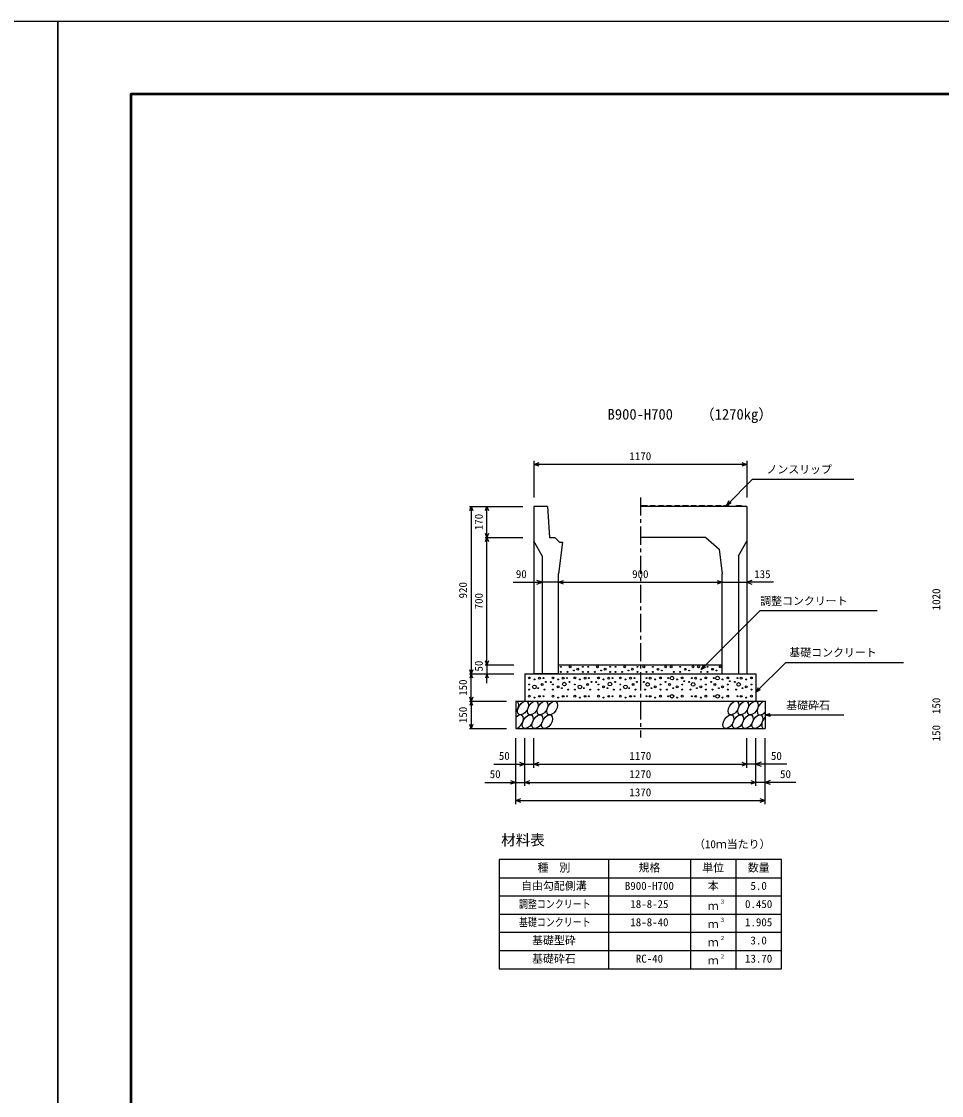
# Model space of a CAD drawing. Units: millimetres, scale not verified. Extents: x -16800 to 16800, y -5940 to 5940.
# Drawn here: x -200 to 4855, y 38 to 5940 of the extents above; entities that cross this region are included whole.
import ezdxf
from ezdxf.enums import TextEntityAlignment as Align

# ---------------------------------------------------------------- set-up
doc = ezdxf.new("R2010")
doc.units = ezdxf.units.MM
doc.header["$LTSCALE"] = 20
doc.linetypes.add('CHAIN1', pattern=[8, 5, -1, 1, -1])
for name, color, linetype, lineweight in [('0-0_DIM', 7, 'Continuous', 25), ('0-1_Defpoints', 5, 'Continuous', 25), ('0-2_HATCH', 6, 'Continuous', 25), ('0-3_HYO', 3, 'Continuous', 25), ('0-4_HYO2', 4, 'Continuous', 25), ('0-5_OUTLINE', 3, 'Continuous', 25), ('0-6_TXT', 7, 'Continuous', 25), ('0-7_WAKU', 3, 'Continuous', 25)]:
    doc.layers.add(name, color=color, linetype=linetype, lineweight=lineweight)
doc.styles.add('ＭＳ ゴシック', font='')
doc.styles.get('ＭＳ ゴシック').set_extended_font_data('MS Gothic')

msp = doc.modelspace()

# ---------------------------------------------------------------- linework, layer by layer
at = {"layer": '0-0_DIM'}
for p, q in [((2615, 3526.41), (2615, 3324.66)), ((3785, 3506.41), (2615, 3506.41)), ((3785, 3526.41), (3785, 3324.66)), ((3673, 3281.16), (3815.21, 3423.38)), ((4372.1, 3423.38), (3815.21, 3423.38)), ((3673, 3281.16), (3688, 3307.14)), ((2260.8, 3274.66), (2554.13, 3274.66)), ((2270.8, 3274.66), (2270.8, 2354.66)), ((2357.46, 3104.66), (2357.46, 3274.66)), ((3673, 3281.16), (3698.98, 3296.16)), ((2347.46, 3104.66), (2554.13, 3104.66)), ((2357.46, 2404.66), (2357.46, 3104.66)), ((2500.45, 2858.26), (2660, 2858.26)), ((2750, 2858.26), (2660, 2858.26)), ((2750, 2858.26), (3650, 2858.26)), ((3650, 2858.26), (3785, 2858.26)), ((3931.96, 2858.26), (3785, 2858.26)), ((2347.46, 2404.66), (2504.13, 2404.66)), ((2357.46, 2404.66), (2357.46, 2354.66)), ((3533.82, 2379.66), (3548.82, 2405.64)), ((3533.82, 2379.66), (3559.8, 2394.66)), ((3998.65, 2418.32), (3835, 2254.66)), ((3998.65, 2418.32), (4645.53, 2418.32)), ((2260.8, 2354.66), (2504.13, 2354.66)), ((2270.8, 2204.66), (2270.8, 2354.66)), ((2357.46, 2304.66), (2357.46, 2354.66)), ((3835, 2254.66), (3850, 2280.64)), ((3835, 2254.66), (3860.98, 2269.66)), ((2260.8, 2204.66), (2465, 2204.66)), ((2270.8, 2204.66), (2270.8, 2054.66)), ((3885, 2129.66), (3913.98, 2137.43)), ((3885, 2129.66), (4318.31, 2129.66)), ((3885, 2129.66), (3913.98, 2121.9)), ((2260.8, 2054.66), (2465, 2054.66)), ((2515, 1639.15), (2515, 2001.49)), ((2565, 1739.15), (2565, 2001.49)), ((2615, 1839.15), (2615, 2001.49)), ((3785, 1839.15), (3785, 2001.49)), ((3835, 1739.15), (3835, 2001.49)), ((3885, 1639.15), (3885, 2001.49)), ((2395, 1859.15), (2615, 1859.15)), ((2615, 1859.15), (3785, 1859.15)), ((4005, 1859.15), (3785, 1859.15)), ((2345, 1759.15), (2565, 1759.15)), ((2565, 1759.15), (3835, 1759.15)), ((4055, 1759.15), (3835, 1759.15)), ((2515, 1659.15), (3885, 1659.15))]:
    msp.add_line(p, q, dxfattribs=at)
at = {"layer": '0-0_DIM', "linetype": 'CHAIN1'}
msp.add_line((3200, 3324.66), (3200, 2004.66), dxfattribs=at)
at = {"layer": '0-0_DIM'}
for points in [[(2643.23, 3496.14), (2615.04, 3506.41), (2643.23, 3516.67)], [(3756.85, 3516.67), (3785.04, 3506.41), (3756.85, 3496.14)], [(2262.59, 3252.11), (2270.8, 3274.66), (2279.01, 3252.11)], [(2349.26, 3252.11), (2357.46, 3274.66), (2365.67, 3252.11)], [(2365.67, 3127.22), (2357.46, 3104.66), (2349.26, 3127.22)], [(2349.26, 3082.11), (2357.46, 3104.66), (2365.67, 3082.11)], [(2631.81, 2848), (2660, 2858.26), (2631.81, 2868.52)], [(2778.19, 2848), (2750, 2858.26), (2778.19, 2868.52)], [(3621.81, 2868.52), (3650, 2858.26), (3621.81, 2848)], [(3813.19, 2868.52), (3785, 2858.26), (3813.19, 2848)], [(3533.82, 2379.66), (3858.28, 2704.13), (4501.84, 2704.13)], [(2365.67, 2427.22), (2357.46, 2404.66), (2349.26, 2427.22)], [(2279.01, 2377.22), (2270.8, 2354.66), (2262.59, 2377.22)], [(2279.01, 2332.11), (2270.8, 2354.66), (2262.59, 2332.11)], [(2365.67, 2332.11), (2357.46, 2354.66), (2349.26, 2332.11)], [(2279.01, 2227.22), (2270.8, 2204.66), (2262.59, 2227.22)], [(2279.01, 2182.11), (2270.8, 2204.66), (2262.59, 2182.11)], [(2279.01, 2077.22), (2270.8, 2054.66), (2262.59, 2077.22)], [(2536.81, 1869.41), (2565, 1859.15), (2536.81, 1848.89)], [(2643.19, 1848.89), (2615, 1859.15), (2643.19, 1869.41)], [(3756.81, 1869.41), (3785, 1859.15), (3756.81, 1848.89)], [(3863.19, 1869.41), (3835, 1859.15), (3863.19, 1848.89)], [(2486.81, 1769.41), (2515, 1759.15), (2486.81, 1748.89)], [(2593.19, 1748.89), (2565, 1759.15), (2593.19, 1769.41)], [(3806.81, 1769.41), (3835, 1759.15), (3806.81, 1748.89)], [(3913.19, 1769.41), (3885, 1759.15), (3913.19, 1748.89)], [(2543.19, 1648.89), (2515, 1659.15), (2543.19, 1669.41)], [(3856.81, 1669.41), (3885, 1659.15), (3856.81, 1648.89)]]:
    msp.add_lwpolyline(points, dxfattribs=at)
at = {"layer": '0-1_Defpoints'}
for points in [[(-16800, -5940), (0, -5940), (0, 5940), (-16800, 5940)], [(0, -5940), (16800, -5940), (16800, 5940), (0, 5940)]]:
    msp.add_lwpolyline(points, close=True, dxfattribs=at)
at = {"layer": '0-2_HATCH'}
for points in [[(3208, 3274.66), (3209, 3281.16), (3237, 3281.16), (3238, 3274.66)], [(3253, 3274.66), (3254, 3281.16), (3282, 3281.16), (3283, 3274.66)], [(3298, 3274.66), (3299, 3281.16), (3327, 3281.16), (3328, 3274.66)], [(3343, 3274.66), (3344, 3281.16), (3372, 3281.16), (3373, 3274.66)], [(3388, 3274.66), (3389, 3281.16), (3417, 3281.16), (3418, 3274.66)], [(3433, 3274.66), (3434, 3281.16), (3462, 3281.16), (3463, 3274.66)], [(3478, 3274.66), (3479, 3281.16), (3507, 3281.16), (3508, 3274.66)], [(3523, 3274.66), (3524, 3281.16), (3552, 3281.16), (3553, 3274.66)], [(3568, 3274.66), (3569, 3281.16), (3597, 3281.16), (3598, 3274.66)], [(3613, 3274.66), (3614, 3281.16), (3642, 3281.16), (3643, 3274.66)], [(3658, 3274.66), (3659, 3281.16), (3687, 3281.16), (3688, 3274.66)], [(3727.5, 3274.66), (3728.5, 3281.16), (3756.5, 3281.16), (3757.5, 3274.66)]]:
    msp.add_lwpolyline(points, dxfattribs=at)
for centre, radius in [((2763.97, 2393.97), 2.5), ((2763.97, 2365.96), 2.5), ((2799.86, 2365.96), 2.5), ((2813.88, 2393.97), 5), ((2834.9, 2373.84), 2.5), ((2855.93, 2380.84), 5), ((2883.97, 2393.97), 2.5), ((2883.97, 2365.96), 2.5), ((2913.97, 2393.97), 2.5), ((2913.97, 2365.96), 2.5), ((2949.86, 2365.96), 2.5), ((2963.88, 2393.97), 5), ((2984.9, 2373.84), 2.5), ((3005.93, 2380.84), 5), ((3033.97, 2393.97), 2.5), ((3033.97, 2365.96), 2.5), ((3063.97, 2393.97), 2.5), ((3063.97, 2365.96), 2.5), ((3099.86, 2365.96), 2.5), ((3113.88, 2393.97), 5), ((3134.9, 2373.84), 2.5), ((3155.93, 2380.84), 5), ((3183.97, 2393.97), 2.5), ((3183.97, 2365.96), 2.5), ((3219.13, 2393.69), 5), ((3233.15, 2365.68), 2.5), ((3269.04, 2393.69), 2.5), ((3269.04, 2365.68), 2.5), ((3297.08, 2380.56), 5), ((3318.11, 2373.56), 2.5), ((3339.13, 2393.69), 5), ((3369.13, 2393.69), 5), ((3383.15, 2365.68), 2.5), ((3419.04, 2393.69), 2.5), ((3419.04, 2365.68), 2.5), ((3447.08, 2380.56), 5), ((3468.11, 2373.56), 2.5), ((3489.13, 2393.69), 5), ((3519.13, 2393.69), 5), ((3533.15, 2365.68), 2.5), ((3569.04, 2393.69), 2.5), ((3569.04, 2365.68), 2.5), ((3597.08, 2380.56), 5), ((3618.11, 2373.56), 2.5), ((3639.13, 2393.69), 5), ((2589.97, 2332.72), 5), ((2618.01, 2324.84), 2.5), ((2646.04, 2331.84), 5), ((2660.06, 2296.82), 5), ((2667.07, 2331.84), 2.5), ((2681.09, 2310.83), 2.5), ((2707.55, 2309.92), 2.5), ((2719.97, 2332.72), 5), ((2748.01, 2324.84), 2.5), ((2776.04, 2331.84), 5), ((2782.58, 2298.83), 10), ((2797.07, 2331.84), 2.5), ((2811.09, 2310.83), 2.5), ((2839.97, 2332.72), 5), ((2868.01, 2324.84), 2.5), ((2896.04, 2331.84), 5), ((2910.06, 2296.82), 5), ((2917.07, 2331.84), 2.5), ((2931.09, 2310.83), 2.5), ((2957.55, 2309.92), 2.5), ((2969.97, 2332.72), 5), ((2998.01, 2324.84), 2.5), ((3026.04, 2331.84), 5), ((3032.58, 2298.83), 10), ((3047.07, 2331.84), 2.5), ((3061.09, 2310.83), 2.5), ((3089.97, 2332.72), 5), ((3118.01, 2324.84), 2.5), ((3146.04, 2331.84), 5), ((3160.06, 2296.82), 5), ((3167.07, 2331.84), 2.5), ((3181.09, 2310.83), 2.5), ((3218.91, 2310.83), 2.5), ((3239.94, 2296.82), 10), ((3232.93, 2331.84), 2.5), ((3253.96, 2331.84), 5), ((3281.99, 2324.84), 2.5), ((3310.03, 2332.72), 5), ((3338.91, 2310.83), 2.5), ((3352.93, 2331.84), 2.5), ((3359.94, 2296.82), 5), ((3373.96, 2331.84), 10), ((3401.99, 2324.84), 2.5), ((3430.03, 2332.72), 5), ((3441.37, 2315.15), 2.5), ((3468.91, 2310.83), 2.5), ((3489.94, 2296.82), 10), ((3482.93, 2331.84), 2.5), ((3503.96, 2331.84), 5), ((3531.99, 2324.84), 2.5), ((3560.03, 2332.72), 5), ((3588.91, 2310.83), 2.5), ((3602.93, 2331.84), 2.5), ((3609.94, 2296.82), 5), ((3623.96, 2331.84), 10), ((3651.99, 2324.84), 2.5), ((3680.03, 2332.72), 5), ((3691.37, 2315.15), 2.5), ((3718.91, 2310.83), 2.5), ((3739.94, 2296.82), 10), ((3732.93, 2331.84), 2.5), ((3753.96, 2331.84), 5), ((3781.99, 2324.84), 2.5), ((3810.03, 2332.72), 5), ((2589.97, 2296.82), 2.5), ((2589.97, 2268.81), 2.5), ((2618.01, 2283.69), 10), ((2639.03, 2276.69), 2.5), ((2674.08, 2268.81), 2.5), ((2719.97, 2296.82), 2.5), ((2719.97, 2268.81), 2.5), ((2748.01, 2283.69), 5), ((2769.03, 2276.69), 2.5), ((2804.08, 2268.81), 2.5), ((2839.97, 2296.82), 2.5), ((2839.97, 2268.81), 2.5), ((2868.01, 2283.69), 10), ((2889.03, 2276.69), 2.5), ((2924.08, 2268.81), 2.5), ((2969.97, 2296.82), 2.5), ((2969.97, 2268.81), 2.5), ((2998.01, 2283.69), 5), ((3019.03, 2276.69), 2.5), ((3054.08, 2268.81), 2.5), ((3089.97, 2296.82), 2.5), ((3089.97, 2268.81), 2.5), ((3118.01, 2283.69), 10), ((3139.03, 2276.69), 2.5), ((3174.08, 2268.81), 2.5), ((3225.92, 2268.81), 2.5), ((3260.97, 2276.69), 2.5), ((3281.99, 2283.69), 5), ((3310.03, 2296.82), 2.5), ((3310.03, 2268.81), 2.5), ((3345.92, 2268.81), 2.5), ((3380.97, 2276.69), 2.5), ((3401.99, 2283.69), 5), ((3430.03, 2296.82), 2.5), ((3430.03, 2268.81), 2.5), ((3475.92, 2268.81), 2.5), ((3510.97, 2276.69), 2.5), ((3531.99, 2283.69), 5), ((3560.03, 2296.82), 2.5), ((3560.03, 2268.81), 2.5), ((3595.92, 2268.81), 2.5), ((3630.97, 2276.69), 2.5), ((3651.99, 2283.69), 5), ((3680.03, 2296.82), 2.5), ((3680.03, 2268.81), 2.5), ((3725.92, 2268.81), 2.5), ((3760.97, 2276.69), 2.5), ((3781.99, 2283.69), 5), ((3810.03, 2296.82), 2.5), ((3810.03, 2268.81), 2.5), ((2589.97, 2232.72), 5), ((2618.01, 2224.84), 2.5), ((2646.04, 2231.84), 5), ((2667.07, 2231.84), 2.5), ((2719.97, 2232.72), 5), ((2748.01, 2224.84), 2.5), ((2776.04, 2231.84), 5), ((2797.07, 2231.84), 2.5), ((2839.97, 2232.72), 5), ((2868.01, 2224.84), 2.5), ((2896.04, 2231.84), 5), ((2917.07, 2231.84), 2.5), ((2969.97, 2232.72), 5), ((2998.01, 2224.84), 2.5), ((3026.04, 2231.84), 5), ((3047.07, 2231.84), 2.5), ((3089.97, 2232.72), 5), ((3118.01, 2224.84), 2.5), ((3146.04, 2231.84), 5), ((3167.07, 2231.84), 2.5), ((3232.93, 2231.84), 2.5), ((3253.96, 2231.84), 5), ((3281.99, 2224.84), 2.5), ((3310.03, 2232.72), 5), ((3352.93, 2231.84), 2.5), ((3373.96, 2231.84), 10), ((3401.99, 2224.84), 2.5), ((3430.03, 2232.72), 5), ((3482.93, 2231.84), 2.5), ((3503.96, 2231.84), 5), ((3531.99, 2224.84), 2.5), ((3560.03, 2232.72), 5), ((3602.93, 2231.84), 2.5), ((3623.96, 2231.84), 10), ((3651.99, 2224.84), 2.5), ((3680.03, 2232.72), 5), ((3732.93, 2231.84), 2.5), ((3753.96, 2231.84), 5), ((3781.99, 2224.84), 2.5), ((3810.03, 2232.72), 5)]:
    msp.add_circle(centre, radius, dxfattribs=at)
for centre, start_param, end_param in [((2502.63, 2167.14), 4.385593, 6.6745444), ((3871.14, 2167.14), 0.3357715, 4.4411806), ((2527.96, 2092.15), 3.5111464, 7.548991), ((3896.46, 2092.15), 1.2110787, 3.5658734)]:
    msp.add_ellipse(centre, major_axis=(21.81, 35.31), ratio=0.5792, start_param=start_param, end_param=end_param, dxfattribs=at)
for centre in [(2555.84, 2167.14), (2609.05, 2167.14), (2662.26, 2167.14), (2715.47, 2167.14), (3711.51, 2167.14), (3764.72, 2167.14), (3817.93, 2167.14), (2581.16, 2092.15), (2634.37, 2092.15), (2687.58, 2092.15), (3683.63, 2092.15), (3736.84, 2092.15), (3790.04, 2092.15), (3843.25, 2092.15)]:
    msp.add_ellipse(centre, major_axis=(21.81, 35.31), ratio=0.5792, dxfattribs=at)
at = {"layer": '0-3_HYO'}
for p, q in [((3025, 1335.2), (3025, 735.2)), ((3475, 1335.2), (3475, 735.2)), ((3725, 1335.2), (3725, 735.2)), ((2425, 1235.2), (3975, 1235.2))]:
    msp.add_line(p, q, dxfattribs=at)
msp.add_lwpolyline([(2425, 735.2), (3975, 735.2), (3975, 1335.2), (2425, 1335.2)], close=True, dxfattribs=at)
at = {"layer": '0-4_HYO2'}
for p, q in [((2425, 1135.2), (3975, 1135.2)), ((2425, 1035.2), (3975, 1035.2)), ((2425, 935.2), (3975, 935.2)), ((2425, 835.2), (3975, 835.2))]:
    msp.add_line(p, q, dxfattribs=at)
at = {"layer": '0-5_OUTLINE'}
for p, q in [((2690, 3274.66), (2615, 3274.66)), ((2615, 3274.66), (2615, 2354.66)), ((2690, 3274.66), (2700, 3104.69)), ((3785, 3274.66), (3200, 3274.66)), ((3785, 3274.66), (3785, 2354.66)), ((2660, 3004.66), (2615, 3084.66)), ((2700, 3104.69), (2730, 3104.69)), ((2730, 3104.69), (2755, 3079.69)), ((2771.88, 3079.69), (2750, 2904.66)), ((2755, 3079.69), (2771.88, 3079.69)), ((3560, 3104.66), (3200, 3104.66)), ((3740, 3004.66), (3785, 3084.66)), ((2660, 3004.66), (2660, 2354.66)), ((3740, 3004.66), (3740, 2354.66)), ((2750, 2354.66), (2750, 2904.66)), ((3650, 2354.66), (3650, 2904.66)), ((2750, 2404.66), (3650, 2404.66)), ((2565, 2354.66), (3835, 2354.66)), ((2565, 2354.66), (2565, 2204.66)), ((2750, 2354.66), (2615, 2354.66)), ((3650, 2354.66), (3785, 2354.66)), ((3835, 2354.66), (3835, 2204.66)), ((2515, 2204.66), (3885, 2204.66)), ((2515, 2204.66), (2515, 2054.66)), ((3885, 2204.66), (3885, 2054.66)), ((2515, 2054.66), (3885, 2054.66))]:
    msp.add_line(p, q, dxfattribs=at)
msp.add_lwpolyline([(3560, 3104.66), (3633.06, 3040.16), (3650, 2904.66)], dxfattribs=at)
at = {"layer": '0-7_WAKU', "lineweight": 50}
msp.add_lwpolyline([(400, -5540), (16400, -5540), (16400, 5540), (400, 5540)], close=True, dxfattribs=at)

# ---------------------------------------------------------------- texts
at = {"layer": '0-0_DIM', "style": 'ＭＳ ゴシック'}
for s, p in [('1170', (3140, 3516.41)), ('ノンスリップ', (3892.52, 3443.55)), ('90', (2516.03, 2868.26)), ('900', (3155, 2868.26)), ('135', (3825.76, 2868.26)), ('調整コンクリート', (3858.28, 2720.55)), ('基礎コンクリート', (4018.65, 2437.05)), ('基礎砕石', (4001.32, 2146.83)), ('50', (2422.56, 1869.15)), ('1170', (3140, 1869.15)), ('50', (3917.44, 1869.15)), ('50', (2372.56, 1769.15)), ('1270', (3140, 1769.15)), ('50', (3967.44, 1769.15)), ('1370', (3140, 1669.15))]:
    msp.add_text(s, height=43.99, dxfattribs=at).set_placement(p, align=Align.BOTTOM_LEFT)
for s, p in [('170', (2347.46, 3144.66)), ('920', (2260.8, 2769.66)), ('700', (2347.46, 2709.66)), ('1020', (4860.8, 2704.66)), ('50', (2347.46, 2367.99)), ('150', (2260.8, 2234.66)), ('150', (4860.8, 2134.66)), ('150', (2260.8, 2084.66)), ('150', (4860.8, 1984.66))]:
    msp.add_text(s, height=43.99, rotation=90, dxfattribs=at).set_placement(p, align=Align.BOTTOM_LEFT)
at = {"layer": '0-6_TXT', "style": 'ＭＳ ゴシック'}
for s, height, p in [('B900-H700', 58.65, (3020, 3734.66)), ('（1270kg）', 58.65, (3528.37, 3734.66)), ('材料表', 58.65, (2435, 1395.2)), ('（10ｍ当たり）', 43.99, (3495, 1384.2)), ('種\u3000別', 43.99, (2635, 1255.2)), ('規格', 43.99, (3190, 1255.2)), ('単位', 43.99, (3540, 1255.2)), ('数量', 43.99, (3790, 1255.2)), ('自由勾配側溝', 43.99, (2545, 1155.2)), ('B900-H700', 43.99, (3115, 1155.2)), ('本', 43.99, (3570, 1155.2)), ('5.0', 43.99, (3805, 1155.2)), ('18-8-25', 43.99, (3145, 1055.2)), ('ｍ', 43.99, (3570, 1045.2)), ('３', 21.99, (3635.54, 1085.57)), ('0.450', 43.99, (3775, 1055.2)), ('18-8-40', 43.99, (3145, 955.2)), ('３', 21.99, (3635.54, 985.57)), ('1.905', 43.99, (3775, 955.2)), ('ｍ', 43.99, (3570, 945.2)), ('基礎型砕', 43.99, (2605, 855.2)), ('ｍ', 43.99, (3570, 845.2)), ('２', 21.99, (3635.54, 885.57)), ('3.0', 43.99, (3805, 855.2)), ('基礎砕石', 43.99, (2605, 755.2)), ('RC-40', 43.99, (3175, 755.2)), ('ｍ', 43.99, (3570, 745.2)), ('２', 21.99, (3635.54, 785.57)), ('13.70', 43.99, (3775, 755.2))]:
    msp.add_text(s, height=height, dxfattribs=at).set_placement(p, align=Align.BOTTOM_LEFT)
at = {"layer": '0-6_TXT', "style": 'ＭＳ ゴシック', "width": 0.8}
for s, p in [('調整コンクリート', (2533, 1055.2)), ('基礎コンクリート', (2533, 955.2))]:
    msp.add_text(s, height=43.99, dxfattribs=at).set_placement(p, align=Align.BOTTOM_LEFT)

doc.saveas('drawing.dxf')
